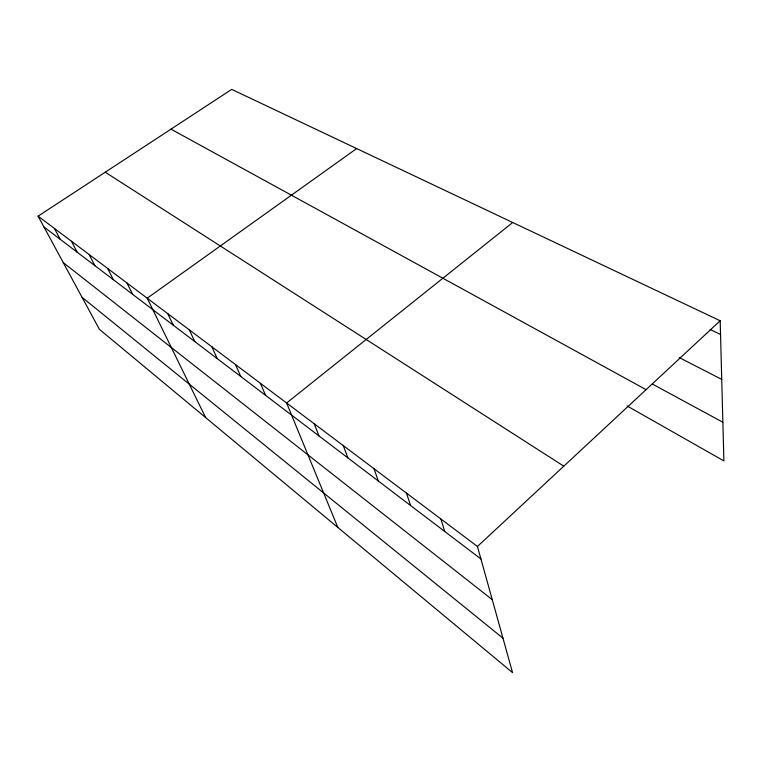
<?xml version="1.0" encoding="UTF-8"?>
<svg xmlns="http://www.w3.org/2000/svg" width="762" height="762" viewBox="0 0 762 762"><rect width="100%" height="100%" fill="white"/><g stroke="black" fill="none" stroke-linecap="round" stroke-linejoin="round"><path stroke-width="1.14" d="M477.45 546.468L720.176 320.764L231.715 89.383L38.1 216.17L99.384 329.298L512.55 672.617L477.45 546.468L38.1 216.17M512.731 222.494L286.607 402.993L337.823 527.428M356.664 148.571L147.209 298.199L205.645 417.595M710.06 329.432L720.538 334.499M679.123 357.521L721.728 379.381M652.482 384.105L722.871 422.243M170.983 129.149L646.09 389.658M627.116 405.965L723.9 460.915L720.176 320.764M105.232 172.212L563.804 466.173M43.929 226.933L480.936 558.984M63.246 262.585L492.252 599.656M82.067 297.332L502.968 638.165M54.397 228.429L60.217 239.306M71.39 241.202L77.181 252.193M89.116 254.527L94.879 265.643M107.623 268.443L113.347 279.683M126.968 282.978L132.645 294.342M167.773 313.658L173.326 325.25M189.309 329.851L194.777 341.557M211.874 346.815L217.256 358.626M235.553 364.617L240.821 376.542M260.442 383.324L265.576 395.345M314.182 423.72L319.002 435.94M343.252 445.579L347.882 457.886M373.971 468.678L378.362 481.051M406.47 493.1L410.594 505.539M440.903 518.989L444.732 531.476"/></g></svg>
